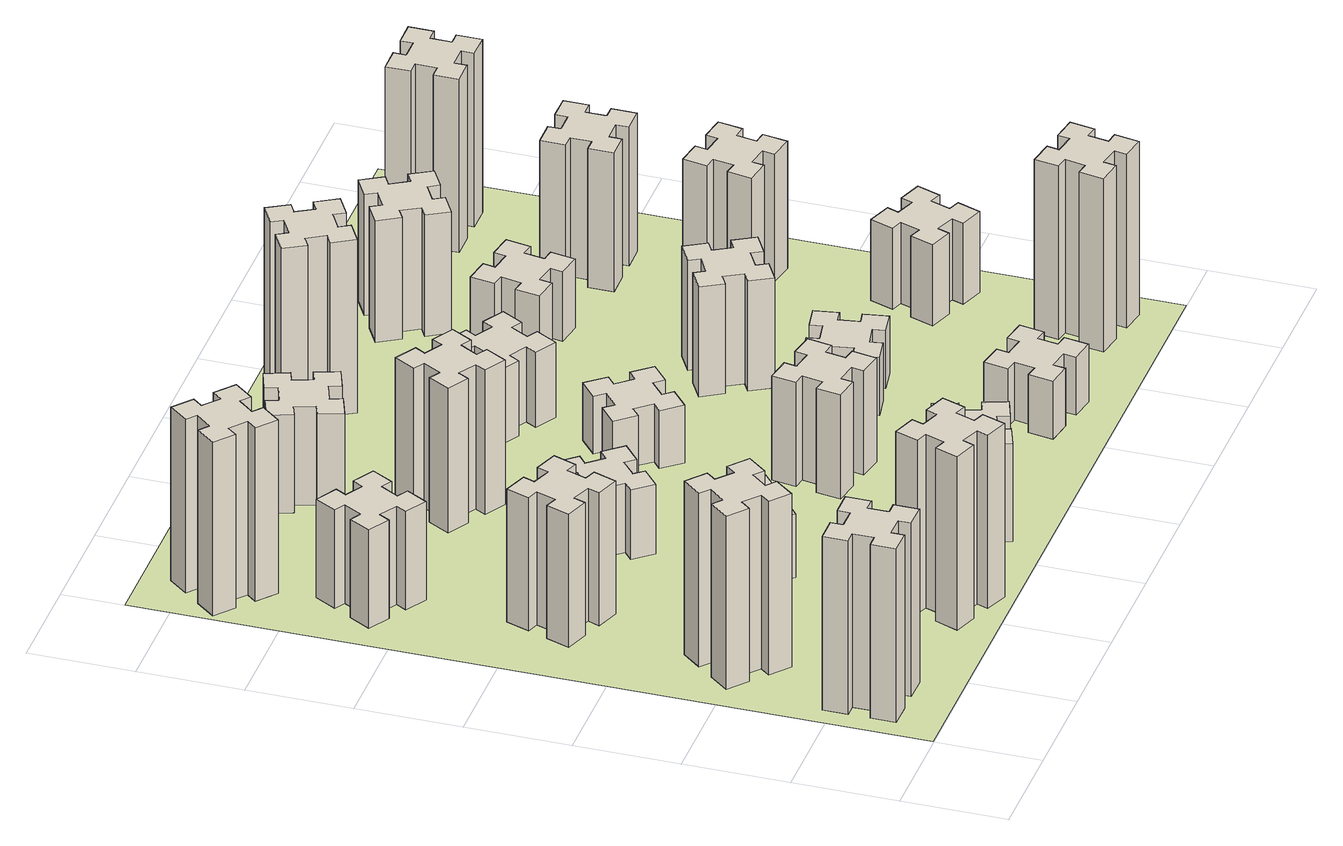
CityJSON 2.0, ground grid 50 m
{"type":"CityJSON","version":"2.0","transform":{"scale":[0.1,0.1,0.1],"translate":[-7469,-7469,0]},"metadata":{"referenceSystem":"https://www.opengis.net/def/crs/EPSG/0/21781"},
"CityObjects":{
"building1":{"type":"Building","attributes":{"class":"1000","function":"1000","usage":"1000","yearOfConstruction":2016,"roofType":"1000","measuredHeight":90,"storeysAboveGround":30,"storeysBelowGround":0},"geometry":[{"type":"Solid","lod":"1","boundaries":[[[[0,1,2,3,4,5,6,7,8,9,10,11,12,13,14,15,16,17,18,19]],[[17,16,20,21]],[[16,15,22,20]],[[15,14,23,22]],[[14,13,24,23]],[[13,12,25,24]],[[12,11,26,25]],[[11,10,27,26]],[[10,9,28,27]],[[9,8,29,28]],[[8,7,30,29]],[[7,6,31,30]],[[6,5,32,31]],[[5,4,33,32]],[[4,3,34,33]],[[3,2,35,34]],[[2,1,36,35]],[[1,0,37,36]],[[0,19,38,37]],[[19,18,39,38]],[[18,17,21,39]],[[24,25,26,27,28,29,30,31,32,33,34,35,36,37,38,39,21,20,22,23]]]]}]},
"building2":{"type":"Building","attributes":{"class":"1000","function":"1000","usage":"1000","yearOfConstruction":2016,"roofType":"1000","measuredHeight":90,"storeysAboveGround":30,"storeysBelowGround":0},"geometry":[{"type":"Solid","lod":"1","boundaries":[[[[40,41,42,43,44,45,46,47,48,49,50,51,52,53,54,55,56,57,58,59]],[[57,56,60,61]],[[56,55,62,60]],[[55,54,63,62]],[[54,53,64,63]],[[53,52,65,64]],[[52,51,66,65]],[[51,50,67,66]],[[50,49,68,67]],[[49,48,69,68]],[[48,47,70,69]],[[47,46,71,70]],[[46,45,72,71]],[[45,44,73,72]],[[44,43,74,73]],[[43,42,75,74]],[[42,41,76,75]],[[41,40,77,76]],[[40,59,78,77]],[[59,58,79,78]],[[58,57,61,79]],[[64,65,66,67,68,69,70,71,72,73,74,75,76,77,78,79,61,60,62,63]]]]}]},
"building3":{"type":"Building","attributes":{"class":"1000","function":"1000","usage":"1000","yearOfConstruction":2016,"roofType":"1000","measuredHeight":69,"storeysAboveGround":30,"storeysBelowGround":0},"geometry":[{"type":"Solid","lod":"1","boundaries":[[[[80,81,82,83,84,85,86,87,88,89,90,91,92,93,94,95,96,97,98,99]],[[97,96,100,101]],[[96,95,102,100]],[[95,94,103,102]],[[94,93,104,103]],[[93,92,105,104]],[[92,91,106,105]],[[91,90,107,106]],[[90,89,108,107]],[[89,88,109,108]],[[88,87,110,109]],[[87,86,111,110]],[[86,85,112,111]],[[85,84,113,112]],[[84,83,114,113]],[[83,82,115,114]],[[82,81,116,115]],[[81,80,117,116]],[[80,99,118,117]],[[99,98,119,118]],[[98,97,101,119]],[[104,105,106,107,108,109,110,111,112,113,114,115,116,117,118,119,101,100,102,103]]]]}]},
"building4":{"type":"Building","attributes":{"class":"1000","function":"1000","usage":"1000","yearOfConstruction":2016,"roofType":"1000","measuredHeight":51,"storeysAboveGround":30,"storeysBelowGround":0},"geometry":[{"type":"Solid","lod":"1","boundaries":[[[[120,121,122,123,124,125,126,127,128,129,130,131,132,133,134,135,136,137,138,139]],[[137,136,140,141]],[[136,135,142,140]],[[135,134,143,142]],[[134,133,144,143]],[[133,132,145,144]],[[132,131,146,145]],[[131,130,147,146]],[[130,129,148,147]],[[129,128,149,148]],[[128,127,150,149]],[[127,126,151,150]],[[126,125,152,151]],[[125,124,153,152]],[[124,123,154,153]],[[123,122,155,154]],[[122,121,156,155]],[[121,120,157,156]],[[120,139,158,157]],[[139,138,159,158]],[[138,137,141,159]],[[144,145,146,147,148,149,150,151,152,153,154,155,156,157,158,159,141,140,142,143]]]]}]},
"building5":{"type":"Building","attributes":{"class":"1000","function":"1000","usage":"1000","yearOfConstruction":2016,"roofType":"1000","measuredHeight":90,"storeysAboveGround":30,"storeysBelowGround":0},"geometry":[{"type":"Solid","lod":"1","boundaries":[[[[160,161,162,163,164,165,166,167,168,169,170,171,172,173,174,175,176,177,178,179]],[[177,176,180,181]],[[176,175,182,180]],[[175,174,183,182]],[[174,173,184,183]],[[173,172,185,184]],[[172,171,186,185]],[[171,170,187,186]],[[170,169,188,187]],[[169,168,189,188]],[[168,167,190,189]],[[167,166,191,190]],[[166,165,192,191]],[[165,164,193,192]],[[164,163,194,193]],[[163,162,195,194]],[[162,161,196,195]],[[161,160,197,196]],[[160,179,198,197]],[[179,178,199,198]],[[178,177,181,199]],[[184,185,186,187,188,189,190,191,192,193,194,195,196,197,198,199,181,180,182,183]]]]}]},
"building6":{"type":"Building","attributes":{"class":"1000","function":"1000","usage":"1000","yearOfConstruction":2016,"roofType":"1000","measuredHeight":90,"storeysAboveGround":30,"storeysBelowGround":0},"geometry":[{"type":"Solid","lod":"1","boundaries":[[[[200,201,202,203,204,205,206,207,208,209,210,211,212,213,214,215,216,217,218,219]],[[217,216,220,221]],[[216,215,222,220]],[[215,214,223,222]],[[214,213,224,223]],[[213,212,225,224]],[[212,211,226,225]],[[211,210,227,226]],[[210,209,228,227]],[[209,208,229,228]],[[208,207,230,229]],[[207,206,231,230]],[[206,205,232,231]],[[205,204,233,232]],[[204,203,234,233]],[[203,202,235,234]],[[202,201,236,235]],[[201,200,237,236]],[[200,219,238,237]],[[219,218,239,238]],[[218,217,221,239]],[[224,225,226,227,228,229,230,231,232,233,234,235,236,237,238,239,221,220,222,223]]]]}]},
"building7":{"type":"Building","attributes":{"class":"1000","function":"1000","usage":"1000","yearOfConstruction":2016,"roofType":"1000","measuredHeight":33,"storeysAboveGround":30,"storeysBelowGround":0},"geometry":[{"type":"Solid","lod":"1","boundaries":[[[[240,241,242,243,244,245,246,247,248,249,250,251,252,253,254,255,256,257,258,259]],[[257,256,260,261]],[[256,255,262,260]],[[255,254,263,262]],[[254,253,264,263]],[[253,252,265,264]],[[252,251,266,265]],[[251,250,267,266]],[[250,249,268,267]],[[249,248,269,268]],[[248,247,270,269]],[[247,246,271,270]],[[246,245,272,271]],[[245,244,273,272]],[[244,243,274,273]],[[243,242,275,274]],[[242,241,276,275]],[[241,240,277,276]],[[240,259,278,277]],[[259,258,279,278]],[[258,257,261,279]],[[264,265,266,267,268,269,270,271,272,273,274,275,276,277,278,279,261,260,262,263]]]]}]},
"building8":{"type":"Building","attributes":{"class":"1000","function":"1000","usage":"1000","yearOfConstruction":2016,"roofType":"1000","measuredHeight":36,"storeysAboveGround":30,"storeysBelowGround":0},"geometry":[{"type":"Solid","lod":"1","boundaries":[[[[280,281,282,283,284,285,286,287,288,289,290,291,292,293,294,295,296,297,298,299]],[[297,296,300,301]],[[296,295,302,300]],[[295,294,303,302]],[[294,293,304,303]],[[293,292,305,304]],[[292,291,306,305]],[[291,290,307,306]],[[290,289,308,307]],[[289,288,309,308]],[[288,287,310,309]],[[287,286,311,310]],[[286,285,312,311]],[[285,284,313,312]],[[284,283,314,313]],[[283,282,315,314]],[[282,281,316,315]],[[281,280,317,316]],[[280,299,318,317]],[[299,298,319,318]],[[298,297,301,319]],[[304,305,306,307,308,309,310,311,312,313,314,315,316,317,318,319,301,300,302,303]]]]}]},
"building9":{"type":"Building","attributes":{"class":"1000","function":"1000","usage":"1000","yearOfConstruction":2016,"roofType":"1000","measuredHeight":51,"storeysAboveGround":30,"storeysBelowGround":0},"geometry":[{"type":"Solid","lod":"1","boundaries":[[[[320,321,322,323,324,325,326,327,328,329,330,331,332,333,334,335,336,337,338,339]],[[337,336,340,341]],[[336,335,342,340]],[[335,334,343,342]],[[334,333,344,343]],[[333,332,345,344]],[[332,331,346,345]],[[331,330,347,346]],[[330,329,348,347]],[[329,328,349,348]],[[328,327,350,349]],[[327,326,351,350]],[[326,325,352,351]],[[325,324,353,352]],[[324,323,354,353]],[[323,322,355,354]],[[322,321,356,355]],[[321,320,357,356]],[[320,339,358,357]],[[339,338,359,358]],[[338,337,341,359]],[[344,345,346,347,348,349,350,351,352,353,354,355,356,357,358,359,341,340,342,343]]]]}]},
"building10":{"type":"Building","attributes":{"class":"1000","function":"1000","usage":"1000","yearOfConstruction":2016,"roofType":"1000","measuredHeight":75,"storeysAboveGround":30,"storeysBelowGround":0},"geometry":[{"type":"Solid","lod":"1","boundaries":[[[[360,361,362,363,364,365,366,367,368,369,370,371,372,373,374,375,376,377,378,379]],[[377,376,380,381]],[[376,375,382,380]],[[375,374,383,382]],[[374,373,384,383]],[[373,372,385,384]],[[372,371,386,385]],[[371,370,387,386]],[[370,369,388,387]],[[369,368,389,388]],[[368,367,390,389]],[[367,366,391,390]],[[366,365,392,391]],[[365,364,393,392]],[[364,363,394,393]],[[363,362,395,394]],[[362,361,396,395]],[[361,360,397,396]],[[360,379,398,397]],[[379,378,399,398]],[[378,377,381,399]],[[384,385,386,387,388,389,390,391,392,393,394,395,396,397,398,399,381,380,382,383]]]]}]},
"building11":{"type":"Building","attributes":{"class":"1000","function":"1000","usage":"1000","yearOfConstruction":2016,"roofType":"1000","measuredHeight":51,"storeysAboveGround":30,"storeysBelowGround":0},"geometry":[{"type":"Solid","lod":"1","boundaries":[[[[400,401,402,403,404,405,406,407,408,409,410,411,412,413,414,415,416,417,418,419]],[[417,416,420,421]],[[416,415,422,420]],[[415,414,423,422]],[[414,413,424,423]],[[413,412,425,424]],[[412,411,426,425]],[[411,410,427,426]],[[410,409,428,427]],[[409,408,429,428]],[[408,407,430,429]],[[407,406,431,430]],[[406,405,432,431]],[[405,404,433,432]],[[404,403,434,433]],[[403,402,435,434]],[[402,401,436,435]],[[401,400,437,436]],[[400,419,438,437]],[[419,418,439,438]],[[418,417,421,439]],[[424,425,426,427,428,429,430,431,432,433,434,435,436,437,438,439,421,420,422,423]]]]}]},
"building12":{"type":"Building","attributes":{"class":"1000","function":"1000","usage":"1000","yearOfConstruction":2016,"roofType":"1000","measuredHeight":54,"storeysAboveGround":30,"storeysBelowGround":0},"geometry":[{"type":"Solid","lod":"1","boundaries":[[[[440,441,442,443,444,445,446,447,448,449,450,451,452,453,454,455,456,457,458,459]],[[457,456,460,461]],[[456,455,462,460]],[[455,454,463,462]],[[454,453,464,463]],[[453,452,465,464]],[[452,451,466,465]],[[451,450,467,466]],[[450,449,468,467]],[[449,448,469,468]],[[448,447,470,469]],[[447,446,471,470]],[[446,445,472,471]],[[445,444,473,472]],[[444,443,474,473]],[[443,442,475,474]],[[442,441,476,475]],[[441,440,477,476]],[[440,459,478,477]],[[459,458,479,478]],[[458,457,461,479]],[[464,465,466,467,468,469,470,471,472,473,474,475,476,477,478,479,461,460,462,463]]]]}]},
"building13":{"type":"Building","attributes":{"class":"1000","function":"1000","usage":"1000","yearOfConstruction":2016,"roofType":"1000","measuredHeight":30,"storeysAboveGround":30,"storeysBelowGround":0},"geometry":[{"type":"Solid","lod":"1","boundaries":[[[[480,481,482,483,484,485,486,487,488,489,490,491,492,493,494,495,496,497,498,499]],[[497,496,500,501]],[[496,495,502,500]],[[495,494,503,502]],[[494,493,504,503]],[[493,492,505,504]],[[492,491,506,505]],[[491,490,507,506]],[[490,489,508,507]],[[489,488,509,508]],[[488,487,510,509]],[[487,486,511,510]],[[486,485,512,511]],[[485,484,513,512]],[[484,483,514,513]],[[483,482,515,514]],[[482,481,516,515]],[[481,480,517,516]],[[480,499,518,517]],[[499,498,519,518]],[[498,497,501,519]],[[504,505,506,507,508,509,510,511,512,513,514,515,516,517,518,519,501,500,502,503]]]]}]},
"building14":{"type":"Building","attributes":{"class":"1000","function":"1000","usage":"1000","yearOfConstruction":2016,"roofType":"1000","measuredHeight":39,"storeysAboveGround":30,"storeysBelowGround":0},"geometry":[{"type":"Solid","lod":"1","boundaries":[[[[520,521,522,523,524,525,526,527,528,529,530,531,532,533,534,535,536,537,538,539]],[[537,536,540,541]],[[536,535,542,540]],[[535,534,543,542]],[[534,533,544,543]],[[533,532,545,544]],[[532,531,546,545]],[[531,530,547,546]],[[530,529,548,547]],[[529,528,549,548]],[[528,527,550,549]],[[527,526,551,550]],[[526,525,552,551]],[[525,524,553,552]],[[524,523,554,553]],[[523,522,555,554]],[[522,521,556,555]],[[521,520,557,556]],[[520,539,558,557]],[[539,538,559,558]],[[538,537,541,559]],[[544,545,546,547,548,549,550,551,552,553,554,555,556,557,558,559,541,540,542,543]]]]}]},
"building15":{"type":"Building","attributes":{"class":"1000","function":"1000","usage":"1000","yearOfConstruction":2016,"roofType":"1000","measuredHeight":30,"storeysAboveGround":30,"storeysBelowGround":0},"geometry":[{"type":"Solid","lod":"1","boundaries":[[[[560,561,562,563,564,565,566,567,568,569,570,571,572,573,574,575,576,577,578,579]],[[577,576,580,581]],[[576,575,582,580]],[[575,574,583,582]],[[574,573,584,583]],[[573,572,585,584]],[[572,571,586,585]],[[571,570,587,586]],[[570,569,588,587]],[[569,568,589,588]],[[568,567,590,589]],[[567,566,591,590]],[[566,565,592,591]],[[565,564,593,592]],[[564,563,594,593]],[[563,562,595,594]],[[562,561,596,595]],[[561,560,597,596]],[[560,579,598,597]],[[579,578,599,598]],[[578,577,581,599]],[[584,585,586,587,588,589,590,591,592,593,594,595,596,597,598,599,581,580,582,583]]]]}]},
"building16":{"type":"Building","attributes":{"class":"1000","function":"1000","usage":"1000","yearOfConstruction":2016,"roofType":"1000","measuredHeight":90,"storeysAboveGround":30,"storeysBelowGround":0},"geometry":[{"type":"Solid","lod":"1","boundaries":[[[[600,601,602,603,604,605,606,607,608,609,610,611,612,613,614,615,616,617,618,619]],[[617,616,620,621]],[[616,615,622,620]],[[615,614,623,622]],[[614,613,624,623]],[[613,612,625,624]],[[612,611,626,625]],[[611,610,627,626]],[[610,609,628,627]],[[609,608,629,628]],[[608,607,630,629]],[[607,606,631,630]],[[606,605,632,631]],[[605,604,633,632]],[[604,603,634,633]],[[603,602,635,634]],[[602,601,636,635]],[[601,600,637,636]],[[600,619,638,637]],[[619,618,639,638]],[[618,617,621,639]],[[624,625,626,627,628,629,630,631,632,633,634,635,636,637,638,639,621,620,622,623]]]]}]},
"building17":{"type":"Building","attributes":{"class":"1000","function":"1000","usage":"1000","yearOfConstruction":2016,"roofType":"1000","measuredHeight":30,"storeysAboveGround":30,"storeysBelowGround":0},"geometry":[{"type":"Solid","lod":"1","boundaries":[[[[640,641,642,643,644,645,646,647,648,649,650,651,652,653,654,655,656,657,658,659]],[[657,656,660,661]],[[656,655,662,660]],[[655,654,663,662]],[[654,653,664,663]],[[653,652,665,664]],[[652,651,666,665]],[[651,650,667,666]],[[650,649,668,667]],[[649,648,669,668]],[[648,647,670,669]],[[647,646,671,670]],[[646,645,672,671]],[[645,644,673,672]],[[644,643,674,673]],[[643,642,675,674]],[[642,641,676,675]],[[641,640,677,676]],[[640,659,678,677]],[[659,658,679,678]],[[658,657,661,679]],[[664,665,666,667,668,669,670,671,672,673,674,675,676,677,678,679,661,660,662,663]]]]}]},
"building18":{"type":"Building","attributes":{"class":"1000","function":"1000","usage":"1000","yearOfConstruction":2016,"roofType":"1000","measuredHeight":57,"storeysAboveGround":30,"storeysBelowGround":0},"geometry":[{"type":"Solid","lod":"1","boundaries":[[[[680,681,682,683,684,685,686,687,688,689,690,691,692,693,694,695,696,697,698,699]],[[697,696,700,701]],[[696,695,702,700]],[[695,694,703,702]],[[694,693,704,703]],[[693,692,705,704]],[[692,691,706,705]],[[691,690,707,706]],[[690,689,708,707]],[[689,688,709,708]],[[688,687,710,709]],[[687,686,711,710]],[[686,685,712,711]],[[685,684,713,712]],[[684,683,714,713]],[[683,682,715,714]],[[682,681,716,715]],[[681,680,717,716]],[[680,699,718,717]],[[699,698,719,718]],[[698,697,701,719]],[[704,705,706,707,708,709,710,711,712,713,714,715,716,717,718,719,701,700,702,703]]]]}]},
"building19":{"type":"Building","attributes":{"class":"1000","function":"1000","usage":"1000","yearOfConstruction":2016,"roofType":"1000","measuredHeight":36,"storeysAboveGround":30,"storeysBelowGround":0},"geometry":[{"type":"Solid","lod":"1","boundaries":[[[[720,721,722,723,724,725,726,727,728,729,730,731,732,733,734,735,736,737,738,739]],[[737,736,740,741]],[[736,735,742,740]],[[735,734,743,742]],[[734,733,744,743]],[[733,732,745,744]],[[732,731,746,745]],[[731,730,747,746]],[[730,729,748,747]],[[729,728,749,748]],[[728,727,750,749]],[[727,726,751,750]],[[726,725,752,751]],[[725,724,753,752]],[[724,723,754,753]],[[723,722,755,754]],[[722,721,756,755]],[[721,720,757,756]],[[720,739,758,757]],[[739,738,759,758]],[[738,737,741,759]],[[744,745,746,747,748,749,750,751,752,753,754,755,756,757,758,759,741,740,742,743]]]]}]},
"building20":{"type":"Building","attributes":{"class":"1000","function":"1000","usage":"1000","yearOfConstruction":2016,"roofType":"1000","measuredHeight":90,"storeysAboveGround":30,"storeysBelowGround":0},"geometry":[{"type":"Solid","lod":"1","boundaries":[[[[760,761,762,763,764,765,766,767,768,769,770,771,772,773,774,775,776,777,778,779]],[[777,776,780,781]],[[776,775,782,780]],[[775,774,783,782]],[[774,773,784,783]],[[773,772,785,784]],[[772,771,786,785]],[[771,770,787,786]],[[770,769,788,787]],[[769,768,789,788]],[[768,767,790,789]],[[767,766,791,790]],[[766,765,792,791]],[[765,764,793,792]],[[764,763,794,793]],[[763,762,795,794]],[[762,761,796,795]],[[761,760,797,796]],[[760,779,798,797]],[[779,778,799,798]],[[778,777,781,799]],[[784,785,786,787,788,789,790,791,792,793,794,795,796,797,798,799,781,780,782,783]]]]}]},
"building21":{"type":"Building","attributes":{"class":"1000","function":"1000","usage":"1000","yearOfConstruction":2016,"roofType":"1000","measuredHeight":63,"storeysAboveGround":30,"storeysBelowGround":0},"geometry":[{"type":"Solid","lod":"1","boundaries":[[[[800,801,802,803,804,805,806,807,808,809,810,811,812,813,814,815,816,817,818,819]],[[817,816,820,821]],[[816,815,822,820]],[[815,814,823,822]],[[814,813,824,823]],[[813,812,825,824]],[[812,811,826,825]],[[811,810,827,826]],[[810,809,828,827]],[[809,808,829,828]],[[808,807,830,829]],[[807,806,831,830]],[[806,805,832,831]],[[805,804,833,832]],[[804,803,834,833]],[[803,802,835,834]],[[802,801,836,835]],[[801,800,837,836]],[[800,819,838,837]],[[819,818,839,838]],[[818,817,821,839]],[[824,825,826,827,828,829,830,831,832,833,834,835,836,837,838,839,821,820,822,823]]]]}]},
"building22":{"type":"Building","attributes":{"class":"1000","function":"1000","usage":"1000","yearOfConstruction":2016,"roofType":"1000","measuredHeight":42,"storeysAboveGround":30,"storeysBelowGround":0},"geometry":[{"type":"Solid","lod":"1","boundaries":[[[[840,841,842,843,844,845,846,847,848,849,850,851,852,853,854,855,856,857,858,859]],[[857,856,860,861]],[[856,855,862,860]],[[855,854,863,862]],[[854,853,864,863]],[[853,852,865,864]],[[852,851,866,865]],[[851,850,867,866]],[[850,849,868,867]],[[849,848,869,868]],[[848,847,870,869]],[[847,846,871,870]],[[846,845,872,871]],[[845,844,873,872]],[[844,843,874,873]],[[843,842,875,874]],[[842,841,876,875]],[[841,840,877,876]],[[840,859,878,877]],[[859,858,879,878]],[[858,857,861,879]],[[864,865,866,867,868,869,870,871,872,873,874,875,876,877,878,879,861,860,862,863]]]]}]},
"building23":{"type":"Building","attributes":{"class":"1000","function":"1000","usage":"1000","yearOfConstruction":2016,"roofType":"1000","measuredHeight":66,"storeysAboveGround":30,"storeysBelowGround":0},"geometry":[{"type":"Solid","lod":"1","boundaries":[[[[880,881,882,883,884,885,886,887,888,889,890,891,892,893,894,895,896,897,898,899]],[[897,896,900,901]],[[896,895,902,900]],[[895,894,903,902]],[[894,893,904,903]],[[893,892,905,904]],[[892,891,906,905]],[[891,890,907,906]],[[890,889,908,907]],[[889,888,909,908]],[[888,887,910,909]],[[887,886,911,910]],[[886,885,912,911]],[[885,884,913,912]],[[884,883,914,913]],[[883,882,915,914]],[[882,881,916,915]],[[881,880,917,916]],[[880,899,918,917]],[[899,898,919,918]],[[898,897,901,919]],[[904,905,906,907,908,909,910,911,912,913,914,915,916,917,918,919,901,900,902,903]]]]}]},
"building24":{"type":"Building","attributes":{"class":"1000","function":"1000","usage":"1000","yearOfConstruction":2016,"roofType":"1000","measuredHeight":72,"storeysAboveGround":30,"storeysBelowGround":0},"geometry":[{"type":"Solid","lod":"1","boundaries":[[[[920,921,922,923,924,925,926,927,928,929,930,931,932,933,934,935,936,937,938,939]],[[937,936,940,941]],[[936,935,942,940]],[[935,934,943,942]],[[934,933,944,943]],[[933,932,945,944]],[[932,931,946,945]],[[931,930,947,946]],[[930,929,948,947]],[[929,928,949,948]],[[928,927,950,949]],[[927,926,951,950]],[[926,925,952,951]],[[925,924,953,952]],[[924,923,954,953]],[[923,922,955,954]],[[922,921,956,955]],[[921,920,957,956]],[[920,939,958,957]],[[939,938,959,958]],[[938,937,941,959]],[[944,945,946,947,948,949,950,951,952,953,954,955,956,957,958,959,941,940,942,943]]]]}]},
"building25":{"type":"Building","attributes":{"class":"1000","function":"1000","usage":"1000","yearOfConstruction":2016,"roofType":"1000","measuredHeight":90,"storeysAboveGround":30,"storeysBelowGround":0},"geometry":[{"type":"Solid","lod":"1","boundaries":[[[[960,961,962,963,964,965,966,967,968,969,970,971,972,973,974,975,976,977,978,979]],[[977,976,980,981]],[[976,975,982,980]],[[975,974,983,982]],[[974,973,984,983]],[[973,972,985,984]],[[972,971,986,985]],[[971,970,987,986]],[[970,969,988,987]],[[969,968,989,988]],[[968,967,990,989]],[[967,966,991,990]],[[966,965,992,991]],[[965,964,993,992]],[[964,963,994,993]],[[963,962,995,994]],[[962,961,996,995]],[[961,960,997,996]],[[960,979,998,997]],[[979,978,999,998]],[[978,977,981,999]],[[984,985,986,987,988,989,990,991,992,993,994,995,996,997,998,999,981,980,982,983]]]]}]},
"landuse1":{"type":"LandUse","attributes":{"name":"plot1","function":"1010"},"geometry":[{"type":"MultiSurface","lod":"1","boundaries":[[[1000,1001,1002,1003]]]}]}
},
"vertices":[
[165,425,0],[165,325,0],[105,325,0],[105,205,0],[225,205,0],[225,265,0],[325,265,0],[325,205,0],[445,205,0],[445,325,0],[385,325,0],[385,425,0],[445,425,0],[445,545,0],[325,545,0],[325,485,0],[225,485,0],[225,545,0],[105,545,0],[105,425,0],[225,485,900],[225,545,900],[325,485,900],[325,545,900],[445,545,900],[445,425,900],[385,425,900],[385,325,900],[445,325,900],[445,205,900],[325,205,900],[325,265,900],[225,265,900],[225,205,900],[105,205,900],[105,325,900],[165,325,900],[165,425,900],[105,425,900],[105,545,900],
[484,1067,0],[408,1132,0],[446,1178,0],[354,1255,0],[277,1163,0],[323,1124,0],[259,1048,0],[213,1086,0],[136,994,0],[228,917,0],[266,963,0],[343,899,0],[304,853,0],[396,776,0],[473,868,0],[427,906,0],[492,983,0],[538,944,0],[615,1036,0],[523,1113,0],[492,983,900],[538,944,900],[427,906,900],[473,868,900],[396,776,900],[304,853,900],[343,899,900],[266,963,900],[228,917,900],[136,994,900],[213,1086,900],[259,1048,900],[323,1124,900],[277,1163,900],[354,1255,900],[446,1178,900],[408,1132,900],[484,1067,900],[523,1113,900],[615,1036,900],
[391,1769,0],[485,1735,0],[464,1679,0],[577,1637,0],[618,1750,0],[562,1771,0],[596,1865,0],[652,1844,0],[693,1957,0],[580,1998,0],[560,1942,0],[466,1976,0],[487,2032,0],[374,2073,0],[333,1960,0],[389,1940,0],[355,1846,0],[299,1867,0],[257,1754,0],[370,1713,0],[355,1846,690],[299,1867,690],[389,1940,690],[333,1960,690],[374,2073,690],[487,2032,690],[466,1976,690],[560,1942,690],[580,1998,690],[693,1957,690],[652,1844,690],[596,1865,690],[562,1771,690],[618,1750,690],[577,1637,690],[464,1679,690],[485,1735,690],[391,1769,690],[370,1713,690],[257,1754,690],
[446,2597,0],[496,2684,0],[548,2654,0],[608,2758,0],[504,2818,0],[474,2766,0],[387,2816,0],[417,2868,0],[313,2928,0],[253,2824,0],[305,2794,0],[255,2707,0],[203,2737,0],[143,2633,0],[247,2573,0],[277,2625,0],[364,2575,0],[334,2523,0],[438,2463,0],[498,2567,0],[364,2575,510],[334,2523,510],[277,2625,510],[247,2573,510],[143,2633,510],[203,2737,510],[255,2707,510],[305,2794,510],[253,2824,510],[313,2928,510],[417,2868,510],[387,2816,510],[474,2766,510],[504,2818,510],[608,2758,510],[548,2654,510],[496,2684,510],[446,2597,510],[498,2567,510],[438,2463,510],
[1029,360,0],[995,266,0],[939,287,0],[897,174,0],[1010,133,0],[1031,189,0],[1125,155,0],[1104,99,0],[1217,57,0],[1258,170,0],[1202,191,0],[1236,285,0],[1292,264,0],[1333,377,0],[1220,418,0],[1200,362,0],[1106,396,0],[1127,452,0],[1014,493,0],[973,380,0],[1106,396,900],[1127,452,900],[1200,362,900],[1220,418,900],[1333,377,900],[1292,264,900],[1236,285,900],[1202,191,900],[1258,170,900],[1217,57,900],[1104,99,900],[1125,155,900],[1031,189,900],[1010,133,900],[897,174,900],[939,287,900],[995,266,900],[1029,360,900],[973,380,900],[1014,493,900],
[384,3387,0],[308,3452,0],[346,3498,0],[254,3575,0],[177,3483,0],[223,3444,0],[159,3368,0],[113,3406,0],[36,3314,0],[128,3237,0],[166,3283,0],[243,3219,0],[204,3173,0],[296,3096,0],[373,3188,0],[327,3226,0],[392,3303,0],[438,3264,0],[515,3356,0],[423,3433,0],[392,3303,900],[438,3264,900],[327,3226,900],[373,3188,900],[296,3096,900],[204,3173,900],[243,3219,900],[166,3283,900],[128,3237,900],[36,3314,900],[113,3406,900],[159,3368,900],[223,3444,900],[177,3483,900],[254,3575,900],[346,3498,900],[308,3452,900],[384,3387,900],[423,3433,900],[515,3356,900],
[1083,1332,0],[1006,1267,0],[968,1313,0],[876,1236,0],[953,1144,0],[999,1183,0],[1063,1106,0],[1017,1068,0],[1094,976,0],[1186,1053,0],[1148,1099,0],[1224,1163,0],[1263,1117,0],[1355,1194,0],[1278,1286,0],[1232,1248,0],[1167,1324,0],[1213,1363,0],[1136,1455,0],[1044,1378,0],[1167,1324,330],[1213,1363,330],[1232,1248,330],[1278,1286,330],[1355,1194,330],[1263,1117,330],[1224,1163,330],[1148,1099,330],[1186,1053,330],[1094,976,330],[1017,1068,330],[1063,1106,330],[999,1183,330],[953,1144,330],[876,1236,330],[968,1313,330],[1006,1267,330],[1083,1332,330],[1044,1378,330],[1136,1455,330],
[1083,1972,0],[1006,1907,0],[968,1953,0],[876,1876,0],[953,1784,0],[999,1823,0],[1063,1746,0],[1017,1708,0],[1094,1616,0],[1186,1693,0],[1148,1739,0],[1224,1803,0],[1263,1757,0],[1355,1834,0],[1278,1926,0],[1232,1888,0],[1167,1964,0],[1213,2003,0],[1136,2095,0],[1044,2018,0],[1167,1964,360],[1213,2003,360],[1232,1888,360],[1278,1926,360],[1355,1834,360],[1263,1757,360],[1224,1803,360],[1148,1739,360],[1186,1693,360],[1094,1616,360],[1017,1708,360],[1063,1746,360],[999,1823,360],[953,1784,360],[876,1876,360],[968,1953,360],[1006,1907,360],[1083,1972,360],[1044,2018,360],[1136,2095,360],
[1765,496,0],[1671,462,0],[1650,518,0],[1537,477,0],[1579,364,0],[1635,385,0],[1669,291,0],[1613,270,0],[1654,157,0],[1767,199,0],[1746,255,0],[1840,289,0],[1860,233,0],[1973,274,0],[1932,387,0],[1876,366,0],[1842,460,0],[1898,480,0],[1857,593,0],[1744,552,0],[1842,460,510],[1898,480,510],[1876,366,510],[1932,387,510],[1973,274,510],[1860,233,510],[1840,289,510],[1746,255,510],[1767,199,510],[1654,157,510],[1613,270,510],[1669,291,510],[1635,385,510],[1579,364,510],[1537,477,510],[1650,518,510],[1671,462,510],[1765,496,510],[1744,552,510],[1857,593,510],
[1314,2666,0],[1227,2716,0],[1257,2768,0],[1153,2828,0],[1093,2724,0],[1145,2694,0],[1095,2607,0],[1043,2637,0],[983,2533,0],[1087,2473,0],[1117,2525,0],[1204,2475,0],[1174,2423,0],[1278,2363,0],[1338,2467,0],[1286,2497,0],[1336,2584,0],[1388,2554,0],[1448,2658,0],[1344,2718,0],[1336,2584,750],[1388,2554,750],[1286,2497,750],[1338,2467,750],[1278,2363,750],[1174,2423,750],[1204,2475,750],[1117,2525,750],[1087,2473,750],[983,2533,750],[1043,2637,750],[1095,2607,750],[1145,2694,750],[1093,2724,750],[1153,2828,750],[1257,2768,750],[1227,2716,750],[1314,2666,750],[1344,2718,750],[1448,2658,750],
[1125,3356,0],[1031,3322,0],[1010,3378,0],[897,3337,0],[939,3224,0],[995,3245,0],[1029,3151,0],[973,3130,0],[1014,3017,0],[1127,3059,0],[1106,3115,0],[1200,3149,0],[1220,3093,0],[1333,3134,0],[1292,3247,0],[1236,3226,0],[1202,3320,0],[1258,3340,0],[1217,3453,0],[1104,3412,0],[1202,3320,510],[1258,3340,510],[1236,3226,510],[1292,3247,510],[1333,3134,510],[1220,3093,510],[1200,3149,510],[1106,3115,510],[1127,3059,510],[1014,3017,510],[973,3130,510],[1029,3151,510],[995,3245,510],[939,3224,510],[897,3337,510],[1010,3378,510],[1031,3322,510],[1125,3356,510],[1104,3412,510],[1217,3453,510],
[2055,1047,0],[2072,1145,0],[2131,1135,0],[2152,1253,0],[2034,1274,0],[2024,1215,0],[1925,1232,0],[1936,1291,0],[1817,1312,0],[1797,1194,0],[1856,1184,0],[1838,1085,0],[1779,1096,0],[1758,977,0],[1877,957,0],[1887,1016,0],[1985,998,0],[1975,939,0],[2093,918,0],[2114,1037,0],[1985,998,540],[1975,939,540],[1887,1016,540],[1877,957,540],[1758,977,540],[1779,1096,540],[1838,1085,540],[1856,1184,540],[1797,1194,540],[1817,1312,540],[1936,1291,540],[1925,1232,540],[2024,1215,540],[2034,1274,540],[2152,1253,540],[2131,1135,540],[2072,1145,540],[2055,1047,540],[2114,1037,540],[2093,918,540],
[1972,1988,0],[1907,2064,0],[1953,2103,0],[1876,2195,0],[1784,2118,0],[1823,2072,0],[1746,2007,0],[1708,2053,0],[1616,1976,0],[1693,1884,0],[1739,1923,0],[1803,1846,0],[1757,1808,0],[1834,1716,0],[1926,1793,0],[1888,1839,0],[1964,1903,0],[2003,1857,0],[2095,1934,0],[2018,2026,0],[1964,1903,300],[2003,1857,300],[1888,1839,300],[1926,1793,300],[1834,1716,300],[1757,1808,300],[1803,1846,300],[1739,1923,300],[1693,1884,300],[1616,1976,300],[1708,2053,300],[1746,2007,300],[1823,2072,300],[1784,2118,300],[1876,2195,300],[1953,2103,300],[1907,2064,300],[1972,1988,300],[2018,2026,300],[2095,1934,300],
[2026,2497,0],[2076,2584,0],[2128,2554,0],[2188,2658,0],[2084,2718,0],[2054,2666,0],[1967,2716,0],[1997,2768,0],[1893,2828,0],[1833,2724,0],[1885,2694,0],[1835,2607,0],[1783,2637,0],[1723,2533,0],[1827,2473,0],[1857,2525,0],[1944,2475,0],[1914,2423,0],[2018,2363,0],[2078,2467,0],[1944,2475,390],[1914,2423,390],[1857,2525,390],[1827,2473,390],[1723,2533,390],[1783,2637,390],[1835,2607,390],[1885,2694,390],[1833,2724,390],[1893,2828,390],[1997,2768,390],[1967,2716,390],[2054,2666,390],[2084,2718,390],[2188,2658,390],[2128,2554,390],[2076,2584,390],[2026,2497,390],[2078,2467,390],[2018,2363,390],
[2596,444,0],[2578,345,0],[2519,356,0],[2498,237,0],[2617,217,0],[2627,276,0],[2725,258,0],[2715,199,0],[2833,178,0],[2854,297,0],[2795,307,0],[2812,405,0],[2871,395,0],[2892,513,0],[2774,534,0],[2764,475,0],[2665,492,0],[2676,551,0],[2557,572,0],[2537,454,0],[2665,492,300],[2676,551,300],[2764,475,300],[2774,534,300],[2892,513,300],[2871,395,300],[2812,405,300],[2795,307,300],[2854,297,300],[2833,178,300],[2715,199,300],[2725,258,300],[2627,276,300],[2617,217,300],[2498,237,300],[2519,356,300],[2578,345,300],[2596,444,300],[2537,454,300],[2557,572,300],
[1844,3556,0],[1757,3506,0],[1727,3558,0],[1623,3498,0],[1683,3394,0],[1735,3424,0],[1785,3337,0],[1733,3307,0],[1793,3203,0],[1897,3263,0],[1867,3315,0],[1954,3365,0],[1984,3313,0],[2088,3373,0],[2028,3477,0],[1976,3447,0],[1926,3534,0],[1978,3564,0],[1918,3668,0],[1814,3608,0],[1926,3534,900],[1978,3564,900],[1976,3447,900],[2028,3477,900],[2088,3373,900],[1984,3313,900],[1954,3365,900],[1867,3315,900],[1897,3263,900],[1793,3203,900],[1733,3307,900],[1785,3337,900],[1735,3424,900],[1683,3394,900],[1623,3498,900],[1727,3558,900],[1757,3506,900],[1844,3556,900],[1814,3608,900],[1918,3668,900],
[2478,1245,0],[2496,1147,0],[2437,1137,0],[2457,1018,0],[2576,1039,0],[2565,1098,0],[2664,1116,0],[2674,1057,0],[2792,1077,0],[2771,1196,0],[2712,1185,0],[2695,1284,0],[2754,1294,0],[2733,1412,0],[2615,1391,0],[2625,1332,0],[2527,1315,0],[2517,1374,0],[2398,1353,0],[2419,1235,0],[2527,1315,300],[2517,1374,300],[2625,1332,300],[2615,1391,300],[2733,1412,300],[2754,1294,300],[2695,1284,300],[2712,1185,300],[2771,1196,300],[2792,1077,300],[2674,1057,300],[2664,1116,300],[2565,1098,300],[2576,1039,300],[2457,1018,300],[2437,1137,300],[2496,1147,300],[2478,1245,300],[2419,1235,300],[2398,1353,300],
[2475,1744,0],[2525,1657,0],[2473,1627,0],[2533,1523,0],[2637,1583,0],[2607,1635,0],[2694,1685,0],[2724,1633,0],[2828,1693,0],[2768,1797,0],[2716,1767,0],[2666,1854,0],[2718,1884,0],[2658,1988,0],[2554,1928,0],[2584,1876,0],[2497,1826,0],[2467,1878,0],[2363,1818,0],[2423,1714,0],[2497,1826,570],[2467,1878,570],[2584,1876,570],[2554,1928,570],[2658,1988,570],[2718,1884,570],[2666,1854,570],[2716,1767,570],[2768,1797,570],[2828,1693,570],[2724,1633,570],[2694,1685,570],[2607,1635,570],[2637,1583,570],[2533,1523,570],[2473,1627,570],[2525,1657,570],[2475,1744,570],[2423,1714,570],[2363,1818,570],
[2664,2795,0],[2565,2812,0],[2576,2871,0],[2457,2892,0],[2437,2774,0],[2496,2764,0],[2478,2665,0],[2419,2676,0],[2398,2557,0],[2517,2537,0],[2527,2596,0],[2625,2578,0],[2615,2519,0],[2733,2498,0],[2754,2617,0],[2695,2627,0],[2712,2725,0],[2771,2715,0],[2792,2833,0],[2674,2854,0],[2712,2725,360],[2771,2715,360],[2695,2627,360],[2754,2617,360],[2733,2498,360],[2615,2519,360],[2625,2578,360],[2527,2596,360],[2517,2537,360],[2398,2557,360],[2419,2676,360],[2478,2665,360],[2496,2764,360],[2437,2774,360],[2457,2892,360],[2576,2871,360],[2565,2812,360],[2664,2795,360],[2674,2854,360],[2792,2833,360],
[3504,475,0],[3405,492,0],[3416,551,0],[3297,572,0],[3277,454,0],[3336,444,0],[3318,345,0],[3259,356,0],[3238,237,0],[3357,217,0],[3367,276,0],[3465,258,0],[3455,199,0],[3573,178,0],[3594,297,0],[3535,307,0],[3552,405,0],[3611,395,0],[3632,513,0],[3514,534,0],[3552,405,900],[3611,395,900],[3535,307,900],[3594,297,900],[3573,178,900],[3455,199,900],[3465,258,900],[3367,276,900],[3357,217,900],[3238,237,900],[3259,356,900],[3318,345,900],[3336,444,900],[3277,454,900],[3297,572,900],[3416,551,900],[3405,492,900],[3504,475,900],[3514,534,900],[3632,513,900],
[2716,3247,0],[2666,3334,0],[2718,3364,0],[2658,3468,0],[2554,3408,0],[2584,3356,0],[2497,3306,0],[2467,3358,0],[2363,3298,0],[2423,3194,0],[2475,3224,0],[2525,3137,0],[2473,3107,0],[2533,3003,0],[2637,3063,0],[2607,3115,0],[2694,3165,0],[2724,3113,0],[2828,3173,0],[2768,3277,0],[2694,3165,630],[2724,3113,630],[2607,3115,630],[2637,3063,630],[2533,3003,630],[2473,3107,630],[2525,3137,630],[2475,3224,630],[2423,3194,630],[2363,3298,630],[2467,3358,630],[2497,3306,630],[2584,3356,630],[2554,3408,630],[2658,3468,630],[2718,3364,630],[2666,3334,630],[2716,3247,630],[2768,3277,630],[2828,3173,630],
[3351,1029,0],[3445,995,0],[3424,939,0],[3537,897,0],[3578,1010,0],[3522,1031,0],[3556,1125,0],[3612,1104,0],[3653,1217,0],[3540,1258,0],[3520,1202,0],[3426,1236,0],[3447,1292,0],[3334,1333,0],[3293,1220,0],[3349,1200,0],[3315,1106,0],[3259,1127,0],[3217,1014,0],[3330,973,0],[3315,1106,420],[3259,1127,420],[3349,1200,420],[3293,1220,420],[3334,1333,420],[3447,1292,420],[3426,1236,420],[3520,1202,420],[3540,1258,420],[3653,1217,420],[3612,1104,420],[3556,1125,420],[3522,1031,420],[3578,1010,420],[3537,897,420],[3424,939,420],[3445,995,420],[3351,1029,420],[3330,973,420],[3217,1014,420],
[3267,1856,0],[3365,1838,0],[3355,1779,0],[3473,1758,0],[3494,1877,0],[3435,1887,0],[3452,1985,0],[3511,1975,0],[3532,2093,0],[3414,2114,0],[3404,2055,0],[3305,2072,0],[3316,2131,0],[3197,2152,0],[3177,2034,0],[3236,2024,0],[3218,1925,0],[3159,1936,0],[3138,1817,0],[3257,1797,0],[3218,1925,660],[3159,1936,660],[3236,2024,660],[3177,2034,660],[3197,2152,660],[3316,2131,660],[3305,2072,660],[3404,2055,660],[3414,2114,660],[3532,2093,660],[3511,1975,660],[3452,1985,660],[3435,1887,660],[3494,1877,660],[3473,1758,660],[3355,1779,660],[3365,1838,660],[3267,1856,660],[3257,1797,660],[3138,1817,660],
[3125,2645,0],[3125,2545,0],[3065,2545,0],[3065,2425,0],[3185,2425,0],[3185,2485,0],[3285,2485,0],[3285,2425,0],[3405,2425,0],[3405,2545,0],[3345,2545,0],[3345,2645,0],[3405,2645,0],[3405,2765,0],[3285,2765,0],[3285,2705,0],[3185,2705,0],[3185,2765,0],[3065,2765,0],[3065,2645,0],[3185,2705,720],[3185,2765,720],[3285,2705,720],[3285,2765,720],[3405,2765,720],[3405,2645,720],[3345,2645,720],[3345,2545,720],[3405,2545,720],[3405,2425,720],[3285,2425,720],[3285,2485,720],[3185,2485,720],[3185,2425,720],[3065,2425,720],[3065,2545,720],[3125,2545,720],[3125,2645,720],[3065,2645,720],[3065,2765,720],
[3285,3225,0],[3385,3225,0],[3385,3165,0],[3505,3165,0],[3505,3285,0],[3445,3285,0],[3445,3385,0],[3505,3385,0],[3505,3505,0],[3385,3505,0],[3385,3445,0],[3285,3445,0],[3285,3505,0],[3165,3505,0],[3165,3385,0],[3225,3385,0],[3225,3285,0],[3165,3285,0],[3165,3165,0],[3285,3165,0],[3225,3285,900],[3165,3285,900],[3225,3385,900],[3165,3385,900],[3165,3505,900],[3285,3505,900],[3285,3445,900],[3385,3445,900],[3385,3505,900],[3505,3505,900],[3505,3385,900],[3445,3385,900],[3445,3285,900],[3505,3285,900],[3505,3165,900],[3385,3165,900],[3385,3225,900],[3285,3225,900],[3285,3165,900],[3165,3165,900],
[5,3705,0],[3705,3705,0],[3705,5,0],[5,5,0]
]}
